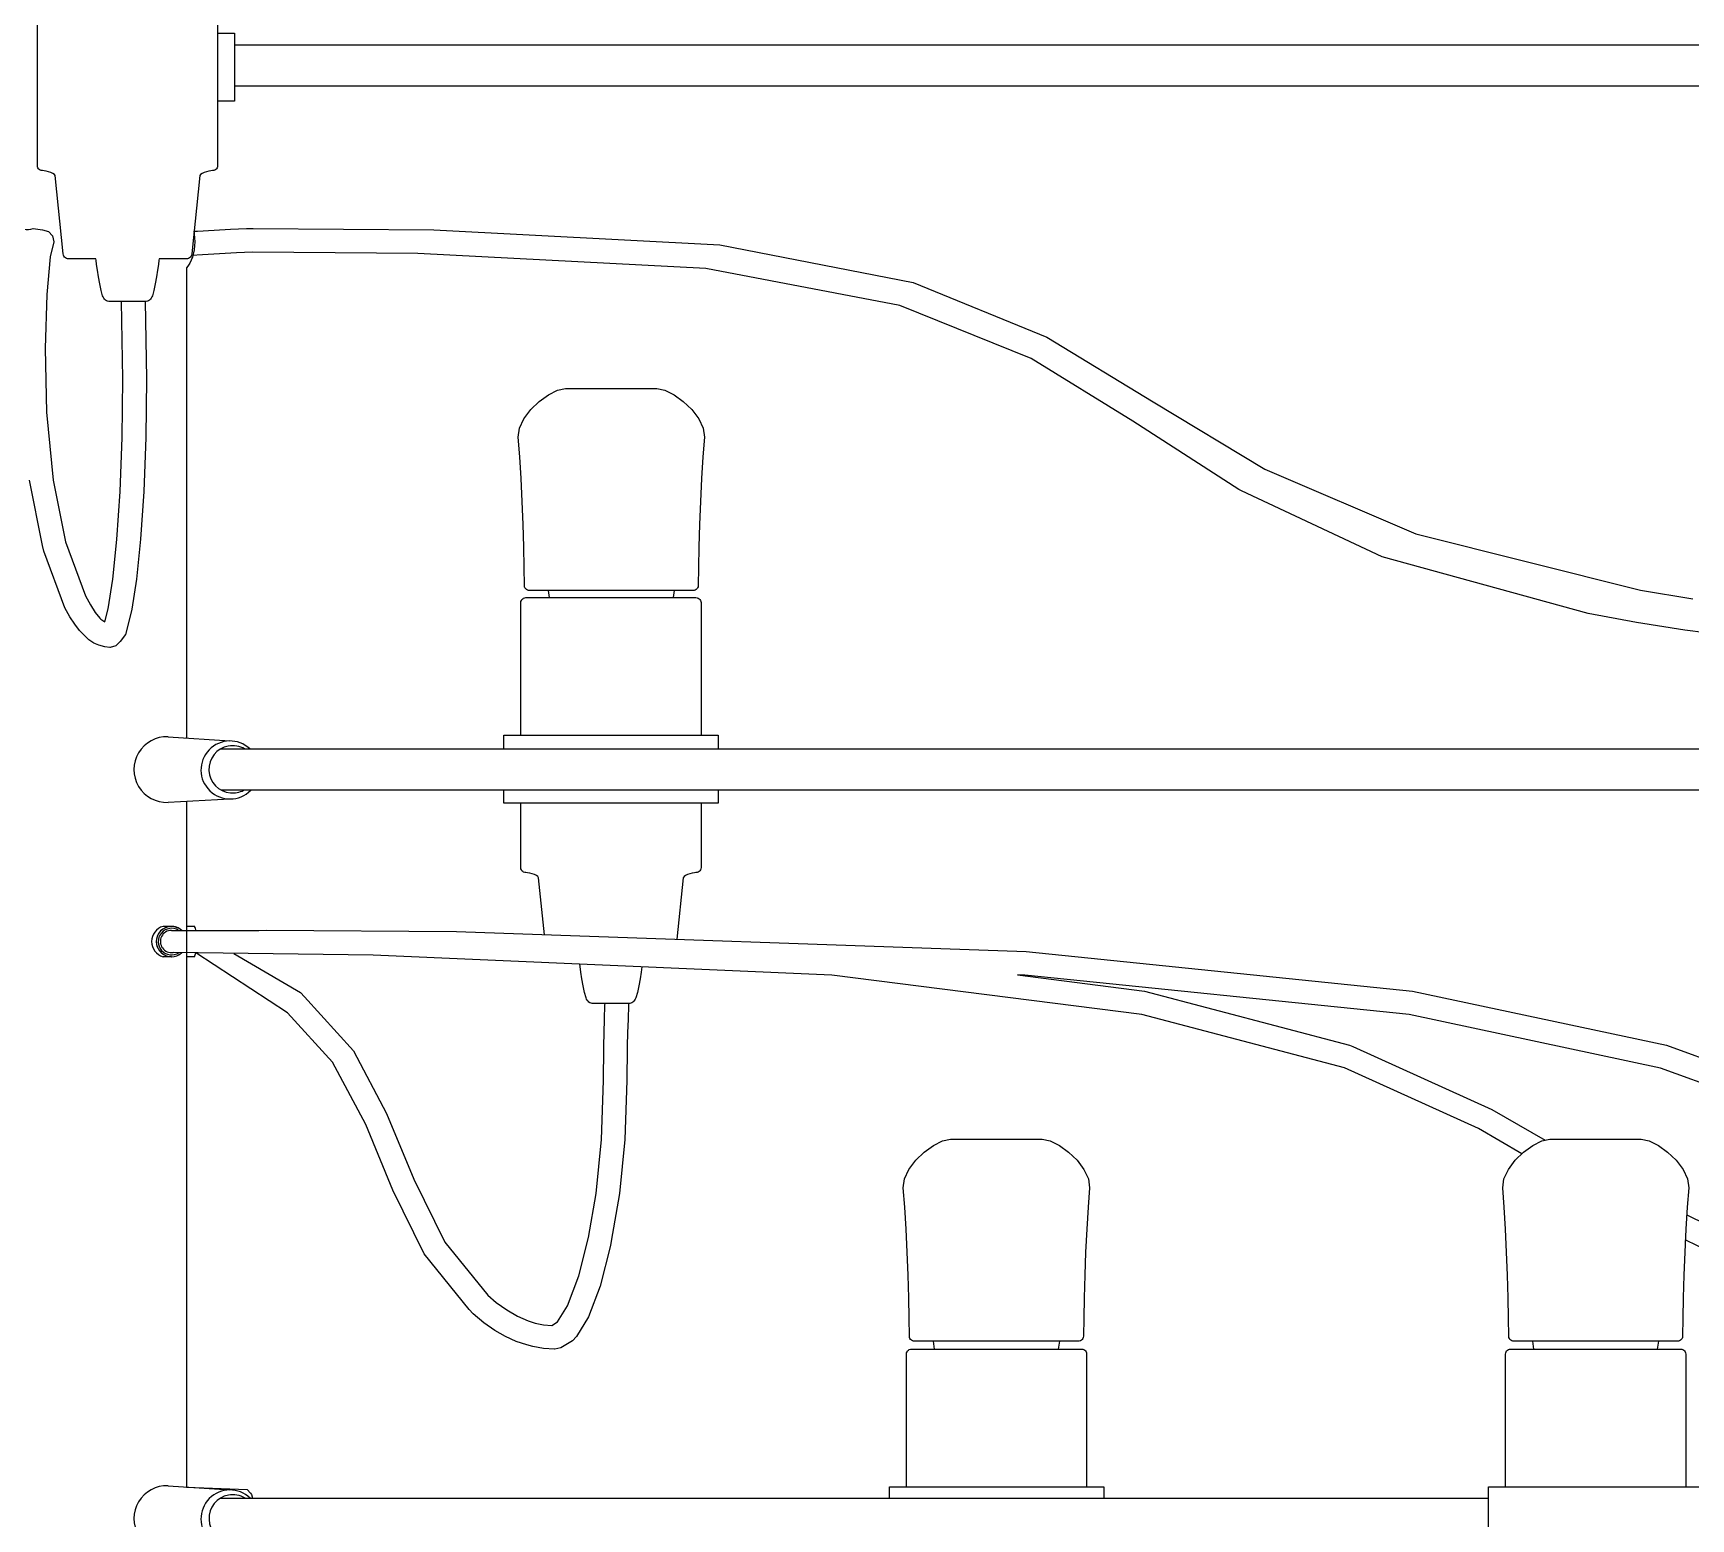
# Model space of a CAD drawing. Header units: millimetres. Extents: x 112 to 8820, y -2365 to 5002.
# Drawn here: x 1634.3 to 1851, y -460.9 to -266.7 of the extents above; entities that cross this region are included whole.
import ezdxf

# ---------------------------------------------------------------- set-up
doc = ezdxf.new("R2010")
doc.units = ezdxf.units.MM

# ---------------------------------------------------------------- blocks, each defined once
blk = doc.blocks.new('2097-30_el')
at = {"extrusion": (7.16296e-19, -0.001462, 0.999999)}
for p, q in [((0.141, 38.001, 0.056), (0.141, 41.465, 0.061)), ((2.496, 41.465, 0.061), (2.496, 38.845, 0.057)), ((2.496, 38.845, 0.057), (2.496, 38.001, 0.056)), ((0.143, 37.986, 0.056), (0.141, 38.001, 0.056)), ((0.148, 37.972, 0.056), (0.143, 37.986, 0.056)), ((0.156, 37.96, 0.056), (0.148, 37.972, 0.056)), ((0.166, 37.949, 0.055), (0.156, 37.96, 0.056)), ((0.178, 37.942, 0.055), (0.166, 37.949, 0.055)), ((0.192, 37.937, 0.055), (0.178, 37.942, 0.055)), ((0.207, 37.935, 0.055), (0.192, 37.937, 0.055)), ((0.229, 37.933, 0.055), (0.207, 37.935, 0.055)), ((0.256, 37.929, 0.055), (0.229, 37.933, 0.055)), ((0.287, 37.921, 0.055), (0.256, 37.929, 0.055)), ((0.318, 37.911, 0.055), (0.287, 37.921, 0.055)), ((2.35, 37.921, 0.055), (2.32, 37.911, 0.055)), ((2.381, 37.929, 0.055), (2.35, 37.921, 0.055)), ((2.409, 37.933, 0.055), (2.381, 37.929, 0.055)), ((2.431, 37.935, 0.055), (2.409, 37.933, 0.055)), ((2.446, 37.937, 0.055), (2.431, 37.935, 0.055)), ((2.459, 37.942, 0.055), (2.446, 37.937, 0.055)), ((2.472, 37.949, 0.055), (2.459, 37.942, 0.055)), ((2.482, 37.96, 0.056), (2.472, 37.949, 0.055)), ((2.49, 37.972, 0.056), (2.482, 37.96, 0.056)), ((2.495, 37.986, 0.056), (2.49, 37.972, 0.056)), ((2.496, 38.001, 0.056), (2.495, 37.986, 0.056)), ((0.344, 37.899, 0.055), (0.318, 37.911, 0.055)), ((0.364, 37.885, 0.055), (0.344, 37.899, 0.055)), ((0.372, 37.87, 0.055), (0.364, 37.885, 0.055)), ((0.478, 36.847, 0.054), (0.372, 37.87, 0.055)), ((2.265, 37.87, 0.055), (2.159, 36.847, 0.054)), ((2.274, 37.885, 0.055), (2.265, 37.87, 0.055)), ((2.293, 37.899, 0.055), (2.274, 37.885, 0.055)), ((2.32, 37.911, 0.055), (2.293, 37.899, 0.055)), ((0.481, 36.832, 0.054), (0.478, 36.847, 0.054)), ((2.159, 36.847, 0.054), (2.156, 36.832, 0.054)), ((0.488, 36.818, 0.054), (0.481, 36.832, 0.054)), ((0.497, 36.806, 0.054), (0.488, 36.818, 0.054)), ((0.508, 36.796, 0.054), (0.497, 36.806, 0.054)), ((0.521, 36.789, 0.054), (0.508, 36.796, 0.054)), ((0.535, 36.784, 0.054), (0.521, 36.789, 0.054)), ((0.551, 36.782, 0.054), (0.535, 36.784, 0.054)), ((0.565, 36.782, 0.054), (0.551, 36.782, 0.054)), ((0.613, 36.782, 0.054), (0.565, 36.782, 0.054)), ((0.692, 36.782, 0.054), (0.613, 36.782, 0.054)), ((0.798, 36.782, 0.054), (0.692, 36.782, 0.054)), ((0.905, 36.782, 0.054), (0.798, 36.782, 0.054)), ((0.907, 36.763, 0.054), (0.905, 36.782, 0.054)), ((0.914, 36.71, 0.054), (0.907, 36.763, 0.054)), ((0.925, 36.635, 0.054), (0.914, 36.71, 0.054)), ((0.939, 36.547, 0.053), (0.925, 36.635, 0.054)), ((1.712, 36.635, 0.054), (1.699, 36.547, 0.053)), ((1.723, 36.71, 0.054), (1.712, 36.635, 0.054)), ((1.73, 36.763, 0.054), (1.723, 36.71, 0.054)), ((1.733, 36.782, 0.054), (1.73, 36.763, 0.054)), ((1.826, 36.782, 0.054), (1.733, 36.782, 0.054)), ((1.935, 36.782, 0.054), (1.826, 36.782, 0.054)), ((2.017, 36.782, 0.054), (1.935, 36.782, 0.054)), ((2.068, 36.782, 0.054), (2.017, 36.782, 0.054)), ((2.087, 36.782, 0.054), (2.068, 36.782, 0.054)), ((2.102, 36.784, 0.054), (2.087, 36.782, 0.054)), ((2.117, 36.789, 0.054), (2.102, 36.784, 0.054)), ((2.13, 36.796, 0.054), (2.117, 36.789, 0.054)), ((2.141, 36.806, 0.054), (2.13, 36.796, 0.054)), ((2.15, 36.818, 0.054), (2.141, 36.806, 0.054)), ((2.156, 36.832, 0.054), (2.15, 36.818, 0.054)), ((0.955, 36.455, 0.053), (0.939, 36.547, 0.053)), ((0.974, 36.37, 0.053), (0.955, 36.455, 0.053)), ((1.682, 36.455, 0.053), (1.664, 36.37, 0.053)), ((1.699, 36.547, 0.053), (1.682, 36.455, 0.053)), ((0.993, 36.301, 0.053), (0.974, 36.37, 0.053)), ((1.001, 36.284, 0.053), (0.993, 36.301, 0.053)), ((1.009, 36.268, 0.053), (1.001, 36.284, 0.053)), ((1.02, 36.254, 0.053), (1.009, 36.268, 0.053)), ((1.032, 36.242, 0.053), (1.02, 36.254, 0.053)), ((1.044, 36.233, 0.053), (1.032, 36.242, 0.053)), ((1.059, 36.228, 0.053), (1.044, 36.233, 0.053)), ((1.074, 36.226, 0.053), (1.059, 36.228, 0.053)), ((1.08, 36.226, 0.053), (1.074, 36.226, 0.053)), ((1.096, 36.226, 0.053), (1.08, 36.226, 0.053)), ((1.122, 36.226, 0.053), (1.096, 36.226, 0.053)), ((1.157, 36.226, 0.053), (1.122, 36.226, 0.053)), ((1.199, 36.226, 0.053), (1.157, 36.226, 0.053)), ((1.246, 36.226, 0.053), (1.199, 36.226, 0.053)), ((1.296, 36.226, 0.053), (1.246, 36.226, 0.053)), ((1.347, 36.226, 0.053), (1.296, 36.226, 0.053)), ((1.397, 36.226, 0.053), (1.347, 36.226, 0.053)), ((1.444, 36.226, 0.053), (1.397, 36.226, 0.053)), ((1.485, 36.226, 0.053), (1.444, 36.226, 0.053)), ((1.519, 36.226, 0.053), (1.485, 36.226, 0.053)), ((1.544, 36.226, 0.053), (1.519, 36.226, 0.053)), ((1.559, 36.226, 0.053), (1.544, 36.226, 0.053)), ((1.564, 36.226, 0.053), (1.559, 36.226, 0.053)), ((1.579, 36.228, 0.053), (1.564, 36.226, 0.053)), ((1.593, 36.233, 0.053), (1.579, 36.228, 0.053)), ((1.606, 36.242, 0.053), (1.593, 36.233, 0.053)), ((1.618, 36.254, 0.053), (1.606, 36.242, 0.053)), ((1.628, 36.268, 0.053), (1.618, 36.254, 0.053)), ((1.637, 36.284, 0.053), (1.628, 36.268, 0.053)), ((1.644, 36.301, 0.053), (1.637, 36.284, 0.053)), ((1.664, 36.37, 0.053), (1.644, 36.301, 0.053))]:
    blk.add_line(p, q, dxfattribs=at)
at = {"extrusion": (2.53485e-19, -0.001462, 0.999999)}
for p, q in [((2.496, 39.732, 0.058), (2.591, 39.732, 0.058)), ((2.496, 39.732, 0.058), (2.591, 39.732, 0.058)), ((2.591, 39.732, 0.058), (2.685, 39.732, 0.058)), ((2.591, 39.732, 0.058), (2.685, 39.732, 0.058)), ((2.685, 39.732, 0.058), (2.719, 39.732, 0.058)), ((2.685, 39.732, 0.058), (2.719, 39.732, 0.058)), ((2.719, 39.732, 0.058), (2.719, 39.582, 0.058)), ((2.719, 39.732, 0.058), (2.719, 39.041, 0.057)), ((2.719, 39.582, 0.058), (28.249, 39.582, 0.058)), ((2.719, 39.582, 0.058), (28.249, 39.582, 0.058)), ((28.249, 39.041, 0.057), (2.719, 39.041, 0.057)), ((2.719, 39.041, 0.057), (2.719, 38.845, 0.057)), ((28.249, 39.041, 0.057), (2.719, 39.041, 0.057)), ((2.719, 39.041, 0.057), (2.719, 38.845, 0.057)), ((2.591, 38.845, 0.057), (2.496, 38.845, 0.057)), ((2.591, 38.845, 0.057), (2.496, 38.845, 0.057)), ((2.685, 38.845, 0.057), (2.591, 38.845, 0.057)), ((2.685, 38.845, 0.057), (2.591, 38.845, 0.057)), ((2.719, 38.845, 0.057), (2.685, 38.845, 0.057)), ((2.719, 38.845, 0.057), (2.685, 38.845, 0.057)), ((2.184, 37.143, 0.054), (2.192, 37.111, 0.054)), ((2.184, 37.143, 0.054), (2.192, 37.111, 0.054)), ((2.192, 37.111, 0.054), (2.199, 37.005, 0.054)), ((2.192, 37.111, 0.054), (2.199, 37.005, 0.054)), ((2.192, 36.899, 0.054), (2.169, 36.803, 0.054)), ((2.192, 36.899, 0.054), (2.169, 36.803, 0.054)), ((2.199, 37.005, 0.054), (2.192, 36.899, 0.054)), ((2.199, 37.005, 0.054), (2.192, 36.899, 0.054)), ((2.108, 36.688, 0.054), (2.088, 36.666, 0.054)), ((2.108, 36.688, 0.054), (2.088, 36.666, 0.054)), ((2.088, 36.666, 0.054), (2.088, 30.525, 0.045)), ((2.088, 36.666, 0.054), (2.088, 30.525, 0.045)), ((2.134, 36.727, 0.054), (2.108, 36.688, 0.054)), ((2.134, 36.727, 0.054), (2.108, 36.688, 0.054)), ((2.169, 36.803, 0.054), (2.134, 36.727, 0.054)), ((2.169, 36.803, 0.054), (2.134, 36.727, 0.054)), ((6.238, 30.376, 0.044), (6.238, 30.556, 0.045)), ((6.238, 30.556, 0.045), (6.276, 30.556, 0.045)), ((6.238, 30.376, 0.044), (6.238, 30.556, 0.045)), ((6.238, 30.556, 0.045), (6.276, 30.556, 0.045)), ((6.276, 30.556, 0.045), (6.374, 30.556, 0.045)), ((6.276, 30.556, 0.045), (6.374, 30.556, 0.045)), ((6.374, 30.556, 0.045), (6.527, 30.556, 0.045)), ((6.374, 30.556, 0.045), (6.527, 30.556, 0.045)), ((6.527, 30.556, 0.045), (6.728, 30.556, 0.045)), ((6.527, 30.556, 0.045), (6.728, 30.556, 0.045)), ((6.728, 30.556, 0.045), (6.97, 30.556, 0.045)), ((6.728, 30.556, 0.045), (6.97, 30.556, 0.045)), ((6.97, 30.556, 0.045), (7.24, 30.556, 0.045)), ((6.97, 30.556, 0.045), (7.24, 30.556, 0.045)), ((7.24, 30.556, 0.045), (7.528, 30.556, 0.045)), ((7.24, 30.556, 0.045), (7.528, 30.556, 0.045)), ((7.528, 30.556, 0.045), (7.821, 30.556, 0.045)), ((7.528, 30.556, 0.045), (7.821, 30.556, 0.045)), ((7.821, 30.556, 0.045), (8.105, 30.556, 0.045)), ((7.821, 30.556, 0.045), (8.105, 30.556, 0.045)), ((8.105, 30.556, 0.045), (8.37, 30.556, 0.045)), ((8.105, 30.556, 0.045), (8.37, 30.556, 0.045)), ((8.37, 30.556, 0.045), (8.602, 30.556, 0.045)), ((8.37, 30.556, 0.045), (8.602, 30.556, 0.045)), ((8.602, 30.556, 0.045), (8.792, 30.556, 0.045)), ((8.602, 30.556, 0.045), (8.792, 30.556, 0.045)), ((8.792, 30.556, 0.045), (8.932, 30.556, 0.045)), ((8.792, 30.556, 0.045), (8.932, 30.556, 0.045)), ((8.932, 30.556, 0.045), (9.015, 30.556, 0.045)), ((8.932, 30.556, 0.045), (9.015, 30.556, 0.045)), ((9.015, 30.556, 0.045), (9.038, 30.556, 0.045)), ((9.015, 30.556, 0.045), (9.038, 30.556, 0.045)), ((9.038, 30.556, 0.045), (9.038, 30.376, 0.044)), ((9.038, 30.556, 0.045), (9.038, 30.376, 0.044)), ((2.535, 30.376, 0.044), (6.238, 30.376, 0.044)), ((2.535, 30.376, 0.044), (9.038, 30.376, 0.044)), ((9.038, 30.376, 0.044), (30.86, 30.376, 0.044)), ((9.038, 30.376, 0.044), (30.86, 30.376, 0.044)), ((2.088, 29.686, 0.043), (2.088, 28.197, 0.041)), ((2.088, 29.686, 0.043), (2.088, 27.401, 0.04)), ((6.238, 29.835, 0.044), (2.548, 29.835, 0.044)), ((9.038, 29.835, 0.044), (2.548, 29.835, 0.044)), ((6.238, 29.669, 0.043), (6.238, 29.835, 0.044)), ((6.238, 29.669, 0.043), (6.238, 29.835, 0.044)), ((30.86, 29.835, 0.044), (9.038, 29.835, 0.044)), ((9.038, 29.835, 0.044), (9.038, 29.669, 0.043)), ((30.86, 29.835, 0.044), (9.038, 29.835, 0.044)), ((9.038, 29.835, 0.044), (9.038, 29.669, 0.043)), ((6.276, 29.669, 0.043), (6.238, 29.669, 0.043)), ((6.276, 29.669, 0.043), (6.238, 29.669, 0.043)), ((6.374, 29.669, 0.043), (6.276, 29.669, 0.043)), ((6.374, 29.669, 0.043), (6.276, 29.669, 0.043)), ((6.527, 29.669, 0.043), (6.374, 29.669, 0.043)), ((6.527, 29.669, 0.043), (6.374, 29.669, 0.043)), ((6.728, 29.669, 0.043), (6.527, 29.669, 0.043)), ((6.728, 29.669, 0.043), (6.527, 29.669, 0.043)), ((6.97, 29.669, 0.043), (6.728, 29.669, 0.043)), ((6.97, 29.669, 0.043), (6.728, 29.669, 0.043)), ((7.24, 29.669, 0.043), (6.97, 29.669, 0.043)), ((7.24, 29.669, 0.043), (6.97, 29.669, 0.043)), ((7.528, 29.669, 0.043), (7.24, 29.669, 0.043)), ((7.528, 29.669, 0.043), (7.24, 29.669, 0.043)), ((7.821, 29.669, 0.043), (7.528, 29.669, 0.043)), ((7.821, 29.669, 0.043), (7.528, 29.669, 0.043)), ((8.105, 29.669, 0.043), (7.821, 29.669, 0.043)), ((8.105, 29.669, 0.043), (7.821, 29.669, 0.043)), ((8.37, 29.669, 0.043), (8.105, 29.669, 0.043)), ((8.37, 29.669, 0.043), (8.105, 29.669, 0.043)), ((8.602, 29.669, 0.043), (8.37, 29.669, 0.043)), ((8.602, 29.669, 0.043), (8.37, 29.669, 0.043)), ((8.792, 29.669, 0.043), (8.602, 29.669, 0.043)), ((8.792, 29.669, 0.043), (8.602, 29.669, 0.043)), ((8.932, 29.669, 0.043), (8.792, 29.669, 0.043)), ((8.932, 29.669, 0.043), (8.792, 29.669, 0.043)), ((9.015, 29.669, 0.043), (8.932, 29.669, 0.043)), ((9.015, 29.669, 0.043), (8.932, 29.669, 0.043)), ((9.038, 29.669, 0.043), (9.015, 29.669, 0.043)), ((9.038, 29.669, 0.043), (9.015, 29.669, 0.043)), ((2.088, 27.401, 0.04), (2.088, 20.735, 0.03)), ((2.088, 27.401, 0.04), (2.088, 20.735, 0.03)), ((2.088, 20.728, 0.03), (2.881, 20.695, 0.03)), ((2.088, 20.728, 0.03), (2.881, 20.695, 0.03)), ((2.881, 20.695, 0.03), (2.925, 20.648, 0.03)), ((2.881, 20.695, 0.03), (2.925, 20.648, 0.03)), ((2.925, 20.648, 0.03), (2.94, 20.631, 0.03)), ((2.925, 20.648, 0.03), (2.94, 20.631, 0.03)), ((2.94, 20.631, 0.03), (2.953, 20.583, 0.03)), ((2.94, 20.631, 0.03), (2.953, 20.583, 0.03)), ((11.279, 20.582, 0.03), (11.279, 20.732, 0.03)), ((11.279, 20.732, 0.03), (11.315, 20.732, 0.03)), ((11.279, 20.582, 0.03), (11.279, 20.732, 0.03)), ((11.279, 20.732, 0.03), (11.315, 20.732, 0.03)), ((11.315, 20.732, 0.03), (11.411, 20.732, 0.03)), ((11.315, 20.732, 0.03), (11.411, 20.732, 0.03)), ((11.411, 20.732, 0.03), (11.563, 20.732, 0.03)), ((11.411, 20.732, 0.03), (11.563, 20.732, 0.03)), ((11.563, 20.732, 0.03), (11.763, 20.732, 0.03)), ((11.563, 20.732, 0.03), (11.763, 20.732, 0.03)), ((11.763, 20.732, 0.03), (12.004, 20.732, 0.03)), ((11.763, 20.732, 0.03), (12.004, 20.732, 0.03)), ((12.004, 20.732, 0.03), (12.274, 20.732, 0.03)), ((12.004, 20.732, 0.03), (12.274, 20.732, 0.03)), ((12.274, 20.732, 0.03), (12.561, 20.732, 0.03)), ((12.274, 20.732, 0.03), (12.561, 20.732, 0.03)), ((12.561, 20.732, 0.03), (12.854, 20.732, 0.03)), ((12.561, 20.732, 0.03), (12.854, 20.732, 0.03)), ((12.854, 20.732, 0.03), (13.139, 20.732, 0.03)), ((12.854, 20.732, 0.03), (13.139, 20.732, 0.03)), ((13.139, 20.732, 0.03), (13.404, 20.732, 0.03)), ((13.139, 20.732, 0.03), (13.404, 20.732, 0.03)), ((13.404, 20.732, 0.03), (13.637, 20.732, 0.03)), ((13.404, 20.732, 0.03), (13.637, 20.732, 0.03)), ((13.637, 20.732, 0.03), (13.829, 20.732, 0.03)), ((13.637, 20.732, 0.03), (13.829, 20.732, 0.03)), ((13.829, 20.732, 0.03), (13.97, 20.732, 0.03)), ((13.829, 20.732, 0.03), (13.97, 20.732, 0.03)), ((13.97, 20.732, 0.03), (14.055, 20.732, 0.03)), ((13.97, 20.732, 0.03), (14.055, 20.732, 0.03)), ((14.055, 20.732, 0.03), (14.079, 20.732, 0.03)), ((14.055, 20.732, 0.03), (14.079, 20.732, 0.03)), ((14.079, 20.732, 0.03), (14.079, 20.582, 0.03)), ((14.079, 20.732, 0.03), (14.079, 20.582, 0.03)), ((19.108, 20.582, 0.03), (19.108, 20.732, 0.03)), ((19.108, 20.732, 0.03), (19.145, 20.732, 0.03)), ((19.108, 20.041, 0.029), (19.108, 20.732, 0.03)), ((19.108, 20.732, 0.03), (19.145, 20.732, 0.03)), ((19.145, 20.732, 0.03), (19.241, 20.732, 0.03)), ((19.145, 20.732, 0.03), (19.241, 20.732, 0.03)), ((19.241, 20.732, 0.03), (19.393, 20.732, 0.03)), ((19.241, 20.732, 0.03), (19.393, 20.732, 0.03)), ((19.393, 20.732, 0.03), (19.593, 20.732, 0.03)), ((19.393, 20.732, 0.03), (19.593, 20.732, 0.03)), ((19.593, 20.732, 0.03), (19.833, 20.732, 0.03)), ((19.593, 20.732, 0.03), (19.833, 20.732, 0.03)), ((19.833, 20.732, 0.03), (20.103, 20.732, 0.03)), ((19.833, 20.732, 0.03), (20.103, 20.732, 0.03)), ((20.103, 20.732, 0.03), (20.391, 20.732, 0.03)), ((20.103, 20.732, 0.03), (20.391, 20.732, 0.03)), ((20.391, 20.732, 0.03), (20.684, 20.732, 0.03)), ((20.391, 20.732, 0.03), (20.684, 20.732, 0.03)), ((20.684, 20.732, 0.03), (20.969, 20.732, 0.03)), ((20.684, 20.732, 0.03), (20.969, 20.732, 0.03)), ((20.969, 20.732, 0.03), (21.234, 20.732, 0.03)), ((20.969, 20.732, 0.03), (21.234, 20.732, 0.03)), ((21.234, 20.732, 0.03), (21.467, 20.732, 0.03)), ((21.234, 20.732, 0.03), (21.467, 20.732, 0.03)), ((21.467, 20.732, 0.03), (21.658, 20.732, 0.03)), ((21.467, 20.732, 0.03), (21.658, 20.732, 0.03)), ((21.658, 20.732, 0.03), (21.665, 20.732, 0.03)), ((21.658, 20.732, 0.03), (21.665, 20.732, 0.03)), ((21.665, 20.732, 0.03), (21.909, 20.732, 0.03)), ((21.665, 20.732, 0.03), (21.909, 20.732, 0.03)), ((2.53, 20.582, 0.03), (14.079, 20.582, 0.03)), ((2.953, 20.583, 0.03), (2.953, 20.582, 0.03)), ((2.953, 20.583, 0.03), (2.953, 20.582, 0.03)), ((2.954, 20.582, 0.03), (11.279, 20.582, 0.03)), ((14.079, 20.582, 0.03), (19.108, 20.582, 0.03)), ((14.079, 20.582, 0.03), (19.108, 20.582, 0.03))]:
    blk.add_line(p, q, dxfattribs=at)
at = {"extrusion": (8.13041e-19, -0.001462, 0.999999)}
for p, q in [((0.087, 37.181, 0.054), (0.207, 37.162, 0.054)), ((0.207, 37.162, 0.054), (0.284, 37.139, 0.054)), ((0.284, 37.139, 0.054), (0.339, 37.081, 0.054)), ((0.339, 37.081, 0.054), (0.357, 37.003, 0.054)), ((0.357, 37.003, 0.054), (0.308, 36.808, 0.054)), ((0.308, 36.808, 0.054), (0.263, 36.317, 0.053)), ((0.263, 36.317, 0.053), (0.241, 35.612, 0.052)), ((1.259, 35.214, 0.051), (1.239, 36.226, 0.053)), ((1.549, 36.226, 0.053), (1.568, 35.217, 0.051)), ((0.241, 35.612, 0.052), (0.262, 34.776, 0.051)), ((1.249, 34.446, 0.05), (1.259, 35.214, 0.051)), ((1.568, 35.217, 0.051), (1.558, 34.447, 0.05)), ((0.262, 34.776, 0.051), (0.347, 33.891, 0.05)), ((1.221, 33.739, 0.049), (1.249, 34.446, 0.05)), ((1.558, 34.447, 0.05), (1.531, 33.741, 0.049)), ((0.206, 33.036, 0.048), (0.037, 33.891, 0.05)), ((0.347, 33.891, 0.05), (0.507, 33.085, 0.048)), ((1.18, 33.115, 0.048), (1.221, 33.739, 0.049)), ((1.531, 33.741, 0.049), (1.489, 33.117, 0.048)), ((0.226, 32.962, 0.048), (0.206, 33.036, 0.048)), ((0.5, 32.221, 0.047), (0.226, 32.962, 0.048)), ((0.507, 33.085, 0.048), (0.769, 32.376, 0.047)), ((1.127, 32.595, 0.048), (1.18, 33.115, 0.048)), ((1.489, 33.117, 0.048), (1.436, 32.597, 0.048)), ((1.067, 32.208, 0.047), (1.127, 32.595, 0.048)), ((1.436, 32.597, 0.048), (1.376, 32.201, 0.047)), ((0.769, 32.376, 0.047), (0.833, 32.26, 0.047)), ((0.564, 32.104, 0.047), (0.5, 32.221, 0.047)), ((0.629, 32.005, 0.047), (0.564, 32.104, 0.047)), ((0.833, 32.26, 0.047), (0.897, 32.161, 0.047)), ((0.897, 32.161, 0.047), (0.958, 32.084, 0.047)), ((0.958, 32.084, 0.047), (0.969, 32.074, 0.047)), ((0.969, 32.074, 0.047), (1.023, 32.036, 0.047)), ((1.023, 32.036, 0.047), (1.067, 32.208, 0.047)), ((1.358, 32.128, 0.047), (1.291, 31.871, 0.047)), ((1.376, 32.201, 0.047), (1.358, 32.128, 0.047)), ((0.693, 31.924, 0.047), (0.629, 32.005, 0.047)), ((0.75, 31.867, 0.047), (0.693, 31.924, 0.047)), ((0.815, 31.804, 0.047), (0.75, 31.867, 0.047)), ((1.291, 31.871, 0.047), (1.223, 31.781, 0.046)), ((0.88, 31.759, 0.046), (0.815, 31.804, 0.047)), ((0.945, 31.732, 0.046), (0.88, 31.759, 0.046)), ((1.022, 31.711, 0.046), (0.945, 31.732, 0.046)), ((1.087, 31.702, 0.046), (1.022, 31.711, 0.046)), ((1.09, 31.702, 0.046), (1.087, 31.702, 0.046)), ((1.167, 31.724, 0.046), (1.09, 31.702, 0.046)), ((1.223, 31.781, 0.046), (1.167, 31.724, 0.046))]:
    blk.add_line(p, q, dxfattribs=at)
at = {"extrusion": (-1.15179e-19, -0.001462, 0.999999)}
for p, q in [((2.184, 37.143, 0.054), (2.235, 37.146, 0.054)), ((2.235, 37.146, 0.054), (2.452, 37.158, 0.054)), ((2.452, 37.158, 0.054), (2.664, 37.169, 0.054)), ((2.664, 37.169, 0.054), (2.875, 37.181, 0.054)), ((2.875, 37.181, 0.054), (2.95, 37.18, 0.054)), ((2.95, 37.18, 0.054), (2.962, 37.181, 0.054)), ((2.962, 37.181, 0.054), (5.321, 37.162, 0.054)), ((5.321, 37.162, 0.054), (9.06, 36.967, 0.054)), ((2.301, 36.836, 0.054), (2.154, 36.828, 0.054)), ((2.521, 36.847, 0.054), (2.301, 36.836, 0.054)), ((2.743, 36.859, 0.054), (2.521, 36.847, 0.054)), ((2.952, 36.87, 0.054), (2.743, 36.859, 0.054)), ((5.112, 36.852, 0.054), (2.952, 36.87, 0.054)), ((8.879, 36.658, 0.054), (5.112, 36.852, 0.054)), ((9.06, 36.967, 0.054), (11.589, 36.472, 0.053)), ((11.415, 36.171, 0.053), (8.879, 36.658, 0.054)), ((11.589, 36.472, 0.053), (13.336, 35.758, 0.052)), ((13.129, 35.479, 0.052), (11.415, 36.171, 0.053)), ((13.336, 35.758, 0.052), (14.725, 34.915, 0.051)), ((14.458, 34.659, 0.051), (13.129, 35.479, 0.052)), ((14.725, 34.915, 0.051), (16.185, 34.032, 0.05)), ((15.845, 33.769, 0.049), (14.458, 34.659, 0.051)), ((16.185, 34.032, 0.05), (18.16, 33.186, 0.049)), ((15.881, 33.75, 0.049), (15.845, 33.769, 0.049)), ((17.72, 32.888, 0.048), (15.881, 33.75, 0.049)), ((18.16, 33.186, 0.049), (21.097, 32.451, 0.047)), ((20.413, 32.146, 0.047), (17.72, 32.888, 0.048)), ((21.097, 32.451, 0.047), (21.781, 32.336, 0.047)), ((21.045, 32.028, 0.047), (20.413, 32.146, 0.047)), ((21.676, 31.929, 0.047), (21.045, 32.028, 0.047)), ((22.309, 31.847, 0.047), (21.676, 31.929, 0.047))]:
    blk.add_line(p, q, dxfattribs=at)
at = {"extrusion": (-6.82333e-18, -0.001462, 0.999999)}
for p, q in [((6.591, 34.812, 0.051), (6.701, 34.919, 0.051)), ((6.701, 34.919, 0.051), (6.821, 35.006, 0.051)), ((6.821, 35.006, 0.051), (6.939, 35.064, 0.051)), ((6.939, 35.064, 0.051), (7.043, 35.086, 0.051)), ((7.043, 35.086, 0.051), (7.044, 35.086, 0.051)), ((7.044, 35.086, 0.051), (7.082, 35.086, 0.051)), ((7.082, 35.086, 0.051), (7.155, 35.086, 0.051)), ((7.155, 35.086, 0.051), (7.259, 35.086, 0.051)), ((7.259, 35.086, 0.051), (7.386, 35.086, 0.051)), ((7.386, 35.086, 0.051), (7.529, 35.086, 0.051)), ((7.529, 35.086, 0.051), (7.68, 35.086, 0.051)), ((7.68, 35.086, 0.051), (7.827, 35.086, 0.051)), ((7.827, 35.086, 0.051), (7.963, 35.086, 0.051)), ((7.963, 35.086, 0.051), (8.078, 35.086, 0.051)), ((8.078, 35.086, 0.051), (8.166, 35.086, 0.051)), ((8.166, 35.086, 0.051), (8.221, 35.086, 0.051)), ((8.221, 35.086, 0.051), (8.239, 35.086, 0.051)), ((8.239, 35.086, 0.051), (8.344, 35.064, 0.051)), ((8.344, 35.064, 0.051), (8.463, 35.006, 0.051)), ((8.463, 35.006, 0.051), (8.583, 34.919, 0.051)), ((8.583, 34.919, 0.051), (8.694, 34.812, 0.051)), ((6.443, 34.57, 0.051), (6.501, 34.693, 0.051)), ((6.501, 34.693, 0.051), (6.591, 34.812, 0.051)), ((8.694, 34.812, 0.051), (8.785, 34.693, 0.051)), ((8.785, 34.693, 0.051), (8.844, 34.57, 0.051)), ((6.427, 34.452, 0.05), (6.443, 34.57, 0.051)), ((6.447, 34.196, 0.05), (6.427, 34.452, 0.05)), ((8.859, 34.452, 0.05), (8.839, 34.196, 0.05)), ((8.844, 34.57, 0.051), (8.859, 34.452, 0.05)), ((6.464, 33.912, 0.05), (6.447, 34.196, 0.05)), ((8.839, 34.196, 0.05), (8.822, 33.912, 0.05)), ((6.478, 33.612, 0.049), (6.464, 33.912, 0.05)), ((8.822, 33.912, 0.05), (8.808, 33.612, 0.049)), ((6.49, 33.309, 0.049), (6.478, 33.612, 0.049)), ((8.808, 33.612, 0.049), (8.796, 33.309, 0.049)), ((6.498, 33.016, 0.048), (6.49, 33.309, 0.049)), ((8.796, 33.309, 0.049), (8.788, 33.016, 0.048)), ((6.504, 32.746, 0.048), (6.498, 33.016, 0.048)), ((8.788, 33.016, 0.048), (8.782, 32.746, 0.048)), ((6.507, 32.512, 0.048), (6.504, 32.746, 0.048)), ((8.782, 32.746, 0.048), (8.779, 32.512, 0.048)), ((6.509, 32.497, 0.048), (6.507, 32.512, 0.048)), ((8.779, 32.512, 0.048), (8.777, 32.497, 0.048)), ((6.514, 32.483, 0.047), (6.509, 32.497, 0.048)), ((6.523, 32.471, 0.047), (6.514, 32.483, 0.047)), ((6.533, 32.461, 0.047), (6.523, 32.471, 0.047)), ((6.546, 32.453, 0.047), (6.533, 32.461, 0.047)), ((6.56, 32.449, 0.047), (6.546, 32.453, 0.047)), ((6.576, 32.447, 0.047), (6.56, 32.449, 0.047)), ((6.577, 32.447, 0.047), (6.576, 32.447, 0.047)), ((6.645, 32.447, 0.047), (6.577, 32.447, 0.047)), ((8.464, 32.447, 0.047), (6.645, 32.447, 0.047)), ((6.82, 32.447, 0.047), (6.776, 32.447, 0.047)), ((6.833, 32.354, 0.047), (6.82, 32.447, 0.047)), ((8.464, 32.447, 0.047), (8.451, 32.354, 0.047)), ((8.58, 32.447, 0.047), (8.464, 32.447, 0.047)), ((8.677, 32.447, 0.047), (8.58, 32.447, 0.047)), ((8.71, 32.447, 0.047), (8.677, 32.447, 0.047)), ((8.725, 32.449, 0.047), (8.71, 32.447, 0.047)), ((8.74, 32.453, 0.047), (8.725, 32.449, 0.047)), ((8.752, 32.461, 0.047), (8.74, 32.453, 0.047)), ((8.763, 32.471, 0.047), (8.752, 32.461, 0.047)), ((8.771, 32.483, 0.047), (8.763, 32.471, 0.047)), ((8.777, 32.497, 0.048), (8.771, 32.483, 0.047))]:
    blk.add_line(p, q, dxfattribs=at)
at = {"extrusion": (-1.40615e-17, -0.001462, 0.999999)}
for p, q in [((6.461, 32.288, 0.047), (6.462, 32.303, 0.047)), ((6.461, 30.556, 0.045), (6.461, 32.288, 0.047)), ((6.462, 32.303, 0.047), (6.467, 32.317, 0.047)), ((6.467, 32.317, 0.047), (6.475, 32.329, 0.047)), ((6.475, 32.329, 0.047), (6.485, 32.339, 0.047)), ((6.485, 32.339, 0.047), (6.497, 32.347, 0.047)), ((6.497, 32.347, 0.047), (6.511, 32.352, 0.047)), ((6.511, 32.352, 0.047), (6.526, 32.354, 0.047)), ((6.526, 32.354, 0.047), (6.557, 32.354, 0.047)), ((6.557, 32.354, 0.047), (6.634, 32.354, 0.047)), ((6.634, 32.354, 0.047), (6.756, 32.354, 0.047)), ((6.756, 32.354, 0.047), (6.916, 32.354, 0.047)), ((6.916, 32.354, 0.047), (7.107, 32.354, 0.047)), ((7.107, 32.354, 0.047), (7.322, 32.354, 0.047)), ((7.322, 32.354, 0.047), (7.551, 32.354, 0.047)), ((7.551, 32.354, 0.047), (7.783, 32.354, 0.047)), ((7.783, 32.354, 0.047), (8.009, 32.354, 0.047)), ((8.009, 32.354, 0.047), (8.219, 32.354, 0.047)), ((8.219, 32.354, 0.047), (8.403, 32.354, 0.047)), ((8.403, 32.354, 0.047), (8.554, 32.354, 0.047)), ((8.554, 32.354, 0.047), (8.665, 32.354, 0.047)), ((8.665, 32.354, 0.047), (8.731, 32.354, 0.047)), ((8.731, 32.354, 0.047), (8.749, 32.354, 0.047)), ((8.749, 32.354, 0.047), (8.765, 32.352, 0.047)), ((8.765, 32.352, 0.047), (8.778, 32.347, 0.047)), ((8.778, 32.347, 0.047), (8.791, 32.339, 0.047)), ((8.791, 32.339, 0.047), (8.801, 32.329, 0.047)), ((8.801, 32.329, 0.047), (8.808, 32.317, 0.047)), ((8.808, 32.317, 0.047), (8.813, 32.303, 0.047)), ((8.813, 32.303, 0.047), (8.815, 32.288, 0.047)), ((8.815, 32.288, 0.047), (8.815, 30.556, 0.045)), ((6.461, 28.824, 0.042), (6.461, 29.669, 0.043)), ((8.815, 29.669, 0.043), (8.815, 28.824, 0.042)), ((6.462, 28.809, 0.042), (6.461, 28.824, 0.042)), ((8.815, 28.824, 0.042), (8.813, 28.809, 0.042)), ((6.467, 28.795, 0.042), (6.462, 28.809, 0.042)), ((6.475, 28.783, 0.042), (6.467, 28.795, 0.042)), ((6.485, 28.773, 0.042), (6.475, 28.783, 0.042)), ((6.497, 28.765, 0.042), (6.485, 28.773, 0.042)), ((6.511, 28.76, 0.042), (6.497, 28.765, 0.042)), ((6.526, 28.759, 0.042), (6.511, 28.76, 0.042)), ((6.548, 28.757, 0.042), (6.526, 28.759, 0.042)), ((6.576, 28.752, 0.042), (6.548, 28.757, 0.042)), ((6.607, 28.745, 0.042), (6.576, 28.752, 0.042)), ((6.637, 28.735, 0.042), (6.607, 28.745, 0.042)), ((6.664, 28.722, 0.042), (6.637, 28.735, 0.042)), ((6.683, 28.709, 0.042), (6.664, 28.722, 0.042)), ((6.692, 28.693, 0.042), (6.683, 28.709, 0.042)), ((6.769, 27.948, 0.041), (6.692, 28.693, 0.042)), ((8.584, 28.693, 0.042), (8.501, 27.888, 0.041)), ((8.593, 28.709, 0.042), (8.584, 28.693, 0.042)), ((8.612, 28.722, 0.042), (8.593, 28.709, 0.042)), ((8.639, 28.735, 0.042), (8.612, 28.722, 0.042)), ((8.669, 28.745, 0.042), (8.639, 28.735, 0.042)), ((8.7, 28.752, 0.042), (8.669, 28.745, 0.042)), ((8.728, 28.757, 0.042), (8.7, 28.752, 0.042)), ((8.749, 28.759, 0.042), (8.728, 28.757, 0.042)), ((8.765, 28.76, 0.042), (8.749, 28.759, 0.042)), ((8.778, 28.765, 0.042), (8.765, 28.76, 0.042)), ((8.791, 28.773, 0.042), (8.778, 28.765, 0.042)), ((8.801, 28.783, 0.042), (8.791, 28.773, 0.042)), ((8.808, 28.795, 0.042), (8.801, 28.783, 0.042)), ((8.813, 28.809, 0.042), (8.808, 28.795, 0.042)), ((7.234, 27.534, 0.04), (7.23, 27.561, 0.04)), ((7.244, 27.459, 0.04), (7.234, 27.534, 0.04)), ((8.041, 27.526, 0.04), (8.032, 27.459, 0.04)), ((7.258, 27.37, 0.04), (7.244, 27.459, 0.04)), ((7.275, 27.279, 0.04), (7.258, 27.37, 0.04)), ((8.018, 27.37, 0.04), (8.001, 27.279, 0.04)), ((8.032, 27.459, 0.04), (8.018, 27.37, 0.04)), ((7.293, 27.193, 0.04), (7.275, 27.279, 0.04)), ((7.313, 27.124, 0.04), (7.293, 27.193, 0.04)), ((7.32, 27.107, 0.04), (7.313, 27.124, 0.04)), ((7.329, 27.091, 0.04), (7.32, 27.107, 0.04)), ((7.339, 27.077, 0.04), (7.329, 27.091, 0.04)), ((7.947, 27.091, 0.04), (7.937, 27.077, 0.04)), ((7.956, 27.107, 0.04), (7.947, 27.091, 0.04)), ((7.963, 27.124, 0.04), (7.956, 27.107, 0.04)), ((7.983, 27.193, 0.04), (7.963, 27.124, 0.04)), ((8.001, 27.279, 0.04), (7.983, 27.193, 0.04)), ((7.351, 27.066, 0.04), (7.339, 27.077, 0.04)), ((7.364, 27.057, 0.04), (7.351, 27.066, 0.04)), ((7.378, 27.051, 0.04), (7.364, 27.057, 0.04)), ((7.393, 27.049, 0.04), (7.378, 27.051, 0.04)), ((7.399, 27.049, 0.04), (7.393, 27.049, 0.04)), ((7.417, 27.049, 0.04), (7.399, 27.049, 0.04)), ((7.443, 27.049, 0.04), (7.417, 27.049, 0.04)), ((7.479, 27.049, 0.04), (7.443, 27.049, 0.04)), ((7.521, 27.049, 0.04), (7.479, 27.049, 0.04)), ((7.568, 27.049, 0.04), (7.521, 27.049, 0.04)), ((7.619, 27.049, 0.04), (7.568, 27.049, 0.04)), ((7.67, 27.049, 0.04), (7.619, 27.049, 0.04)), ((7.72, 27.049, 0.04), (7.67, 27.049, 0.04)), ((7.766, 27.049, 0.04), (7.72, 27.049, 0.04)), ((7.807, 27.049, 0.04), (7.766, 27.049, 0.04)), ((7.84, 27.049, 0.04), (7.807, 27.049, 0.04)), ((7.864, 27.049, 0.04), (7.84, 27.049, 0.04)), ((7.879, 27.049, 0.04), (7.864, 27.049, 0.04)), ((7.883, 27.049, 0.04), (7.879, 27.049, 0.04)), ((7.898, 27.051, 0.04), (7.883, 27.049, 0.04)), ((7.912, 27.057, 0.04), (7.898, 27.051, 0.04)), ((7.925, 27.066, 0.04), (7.912, 27.057, 0.04)), ((7.937, 27.077, 0.04), (7.925, 27.066, 0.04))]:
    blk.add_line(p, q, dxfattribs=at)
at = {"extrusion": (-7.44155e-20, 0.001462, 0.999999)}
for p, q in [((1.849, 30.535, 0.043), (2.658, 30.48, 0.044)), ((2.087, 30.525, 0.043), (2.087, 30.519, 0.043)), ((2.658, 29.721, 0.044), (1.849, 29.676, 0.044)), ((1.849, 20.745, 0.03), (2.658, 20.689, 0.032)), ((2.088, 20.734, 0.03), (2.088, 20.728, 0.03))]:
    blk.add_line(p, q, dxfattribs=at)
for p, q in [((1.893, 28.056, -0.162), (1.784, 28.056, -0.162)), ((2.197, 28.056, -0.162), (2.088, 28.056, -0.162)), ((1.893, 27.66, -0.162), (1.784, 27.66, -0.162)), ((2.197, 27.66, -0.162), (2.088, 27.66, -0.162))]:
    blk.add_line(p, q)
at = {"extrusion": (2.99603e-19, -0.001462, 0.999999)}
for p, q in [((1.893, 28.004, 0.041), (3.035, 28.002, 0.041)), ((2.212, 27.999, 0.04), (2.214, 27.997, 0.04)), ((3.035, 28.002, 0.041), (3.13, 28.006, 0.041)), ((3.13, 28.006, 0.041), (5.621, 27.988, 0.041)), ((5.621, 27.988, 0.041), (13.065, 27.729, 0.041)), ((4.529, 27.678, 0.04), (1.915, 27.716, 0.041)), ((3.412, 26.927, 0.039), (2.213, 27.711, 0.04)), ((2.709, 27.704, 0.04), (3.578, 27.19, 0.04)), ((10.524, 27.419, 0.04), (4.529, 27.678, 0.04)), ((13.065, 27.729, 0.041), (18.114, 27.211, 0.04)), ((14.578, 26.903, 0.039), (10.524, 27.419, 0.04)), ((3.578, 27.19, 0.04), (3.632, 27.134, 0.04)), ((3.632, 27.134, 0.04), (4.272, 26.43, 0.039)), ((18.114, 27.211, 0.04), (21.435, 26.505, 0.039)), ((4, 26.28, 0.038), (3.412, 26.927, 0.039)), ((7.555, 26.845, 0.039), (7.56, 27.028, 0.04)), ((7.56, 27.028, 0.04), (7.561, 27.049, 0.04)), ((7.866, 27.028, 0.04), (7.861, 26.845, 0.039)), ((7.866, 27.049, 0.04), (7.866, 27.028, 0.04)), ((17.225, 26.206, 0.038), (14.578, 26.903, 0.039)), ((7.547, 26.493, 0.039), (7.551, 26.666, 0.039)), ((7.551, 26.666, 0.039), (7.555, 26.845, 0.039)), ((7.856, 26.666, 0.039), (7.852, 26.493, 0.039)), ((7.861, 26.845, 0.039), (7.856, 26.666, 0.039)), ((7.544, 26.331, 0.039), (7.547, 26.493, 0.039)), ((7.852, 26.493, 0.039), (7.849, 26.331, 0.039)), ((21.435, 26.505, 0.039), (23.687, 25.684, 0.038)), ((4.432, 25.467, 0.037), (4, 26.28, 0.038)), ((4.272, 26.43, 0.039), (4.706, 25.611, 0.037)), ((7.542, 26.179, 0.038), (7.544, 26.331, 0.039)), ((7.849, 26.331, 0.039), (7.847, 26.179, 0.038)), ((7.515, 25.272, 0.037), (7.541, 26.041, 0.038)), ((7.541, 26.041, 0.038), (7.542, 26.179, 0.038)), ((7.846, 26.041, 0.038), (7.82, 25.272, 0.037)), ((7.847, 26.179, 0.038), (7.846, 26.041, 0.038)), ((18.977, 25.414, 0.037), (17.225, 26.206, 0.038)), ((4.706, 25.611, 0.037), (5.062, 24.753, 0.036)), ((4.787, 24.609, 0.036), (4.432, 25.467, 0.037)), ((19.545, 25.085, 0.037), (18.977, 25.414, 0.037)), ((7.443, 24.565, 0.036), (7.515, 25.272, 0.037)), ((7.82, 25.272, 0.037), (7.749, 24.565, 0.036)), ((5.062, 24.753, 0.036), (5.467, 23.927, 0.035)), ((5.195, 23.777, 0.035), (4.787, 24.609, 0.036)), ((7.344, 23.988, 0.035), (7.443, 24.565, 0.036)), ((7.749, 24.565, 0.036), (7.642, 23.942, 0.035)), ((5.467, 23.927, 0.035), (6.027, 23.234, 0.034)), ((7.217, 23.489, 0.034), (7.344, 23.988, 0.035)), ((7.63, 23.883, 0.035), (7.496, 23.355, 0.034)), ((7.642, 23.942, 0.035), (7.63, 23.883, 0.035)), ((22.165, 23.723, 0.035), (21.681, 23.959, 0.035)), ((5.783, 23.048, 0.034), (5.195, 23.777, 0.035)), ((7.07, 23.098, 0.034), (7.217, 23.489, 0.034)), ((6.027, 23.234, 0.034), (6.137, 23.141, 0.034)), ((7.496, 23.355, 0.034), (7.345, 22.952, 0.034)), ((5.837, 22.992, 0.034), (5.783, 23.048, 0.034)), ((5.978, 22.874, 0.033), (5.837, 22.992, 0.034)), ((6.137, 23.141, 0.034), (6.276, 23.042, 0.034)), ((6.276, 23.042, 0.034), (6.415, 22.962, 0.034)), ((6.941, 22.886, 0.033), (7.07, 23.098, 0.034)), ((6.118, 22.775, 0.033), (5.978, 22.874, 0.033)), ((6.258, 22.694, 0.033), (6.118, 22.775, 0.033)), ((6.415, 22.962, 0.034), (6.555, 22.899, 0.033)), ((6.555, 22.899, 0.033), (6.647, 22.869, 0.033)), ((6.647, 22.869, 0.033), (6.758, 22.848, 0.033)), ((6.758, 22.848, 0.033), (6.864, 22.841, 0.033)), ((6.864, 22.841, 0.033), (6.941, 22.886, 0.033)), ((7.345, 22.952, 0.034), (7.188, 22.696, 0.033)), ((6.399, 22.63, 0.033), (6.258, 22.694, 0.033)), ((6.54, 22.585, 0.033), (6.399, 22.63, 0.033)), ((6.616, 22.564, 0.033), (6.54, 22.585, 0.033)), ((6.757, 22.537, 0.033), (6.616, 22.564, 0.033)), ((6.898, 22.528, 0.033), (6.757, 22.537, 0.033)), ((6.981, 22.549, 0.033), (6.905, 22.528, 0.033)), ((7.135, 22.64, 0.033), (6.981, 22.549, 0.033)), ((7.188, 22.696, 0.033), (7.135, 22.64, 0.033)), ((6.905, 22.528, 0.033), (6.898, 22.528, 0.033))]:
    blk.add_line(p, q, dxfattribs=at)
at = {"extrusion": (7.92489e-18, -0.001462, 0.999999)}
for p, q in [((13.046, 27.419, 0.04), (12.953, 27.422, 0.04)), ((12.953, 27.422, 0.04), (14.612, 27.211, 0.04)), ((18.071, 26.903, 0.039), (13.046, 27.419, 0.04)), ((14.612, 27.211, 0.04), (17.291, 26.505, 0.039)), ((21.358, 26.205, 0.038), (18.071, 26.903, 0.039)), ((17.291, 26.505, 0.039), (17.337, 26.485, 0.039)), ((17.337, 26.485, 0.039), (19.152, 25.664, 0.038)), ((23.58, 25.394, 0.037), (21.358, 26.205, 0.038)), ((19.152, 25.664, 0.038), (19.849, 25.261, 0.037)), ((21.699, 24.286, 0.036), (22.291, 23.997, 0.035))]:
    blk.add_line(p, q, dxfattribs=at)
at = {"extrusion": (-1.37441e-17, -0.001462, 0.999999)}
for p, q in [((11.734, 25.107, 0.037), (11.855, 25.193, 0.037)), ((11.855, 25.193, 0.037), (11.973, 25.252, 0.037)), ((11.973, 25.252, 0.037), (12.078, 25.273, 0.037)), ((12.078, 25.273, 0.037), (12.103, 25.273, 0.037)), ((12.103, 25.273, 0.037), (12.164, 25.273, 0.037)), ((12.164, 25.273, 0.037), (12.258, 25.273, 0.037)), ((12.258, 25.273, 0.037), (12.378, 25.273, 0.037)), ((12.378, 25.273, 0.037), (12.516, 25.273, 0.037)), ((12.516, 25.273, 0.037), (12.665, 25.273, 0.037)), ((12.665, 25.273, 0.037), (12.815, 25.273, 0.037)), ((12.815, 25.273, 0.037), (12.956, 25.273, 0.037)), ((12.956, 25.273, 0.037), (13.079, 25.273, 0.037)), ((13.079, 25.273, 0.037), (13.178, 25.273, 0.037)), ((13.178, 25.273, 0.037), (13.276, 25.273, 0.037)), ((13.276, 25.273, 0.037), (13.381, 25.252, 0.037)), ((13.381, 25.252, 0.037), (13.499, 25.193, 0.037)), ((13.499, 25.193, 0.037), (13.619, 25.107, 0.037)), ((11.532, 24.88, 0.036), (11.623, 24.999, 0.037)), ((11.623, 24.999, 0.037), (11.734, 25.107, 0.037)), ((13.619, 25.107, 0.037), (13.73, 24.999, 0.037)), ((13.73, 24.999, 0.037), (13.82, 24.88, 0.036)), ((11.459, 24.64, 0.036), (11.474, 24.757, 0.036)), ((11.474, 24.757, 0.036), (11.532, 24.88, 0.036)), ((13.82, 24.88, 0.036), (13.878, 24.757, 0.036)), ((13.878, 24.757, 0.036), (13.894, 24.64, 0.036)), ((11.479, 24.384, 0.036), (11.459, 24.64, 0.036)), ((13.894, 24.64, 0.036), (13.874, 24.384, 0.036)), ((11.496, 24.099, 0.035), (11.479, 24.384, 0.036)), ((13.874, 24.384, 0.036), (13.857, 24.099, 0.035)), ((11.51, 23.799, 0.035), (11.496, 24.099, 0.035)), ((13.857, 24.099, 0.035), (13.842, 23.799, 0.035)), ((11.521, 23.496, 0.034), (11.51, 23.799, 0.035)), ((13.842, 23.799, 0.035), (13.831, 23.496, 0.034)), ((11.53, 23.203, 0.034), (11.521, 23.496, 0.034)), ((13.831, 23.496, 0.034), (13.822, 23.203, 0.034)), ((11.536, 22.933, 0.034), (11.53, 23.203, 0.034)), ((13.822, 23.203, 0.034), (13.817, 22.933, 0.034)), ((11.539, 22.699, 0.033), (11.536, 22.933, 0.034)), ((13.817, 22.933, 0.034), (13.814, 22.699, 0.033)), ((11.541, 22.684, 0.033), (11.539, 22.699, 0.033)), ((11.546, 22.67, 0.033), (11.541, 22.684, 0.033)), ((11.554, 22.658, 0.033), (11.546, 22.67, 0.033)), ((11.565, 22.648, 0.033), (11.554, 22.658, 0.033)), ((11.578, 22.641, 0.033), (11.565, 22.648, 0.033)), ((11.592, 22.636, 0.033), (11.578, 22.641, 0.033)), ((11.608, 22.635, 0.033), (11.592, 22.636, 0.033)), ((11.653, 22.635, 0.033), (11.608, 22.635, 0.033)), ((11.762, 22.635, 0.033), (11.653, 22.635, 0.033)), ((13.5, 22.635, 0.033), (11.762, 22.635, 0.033)), ((11.868, 22.53, 0.033), (11.854, 22.635, 0.033)), ((13.5, 22.635, 0.033), (13.485, 22.53, 0.033)), ((13.57, 22.635, 0.033), (13.5, 22.635, 0.033)), ((13.689, 22.635, 0.033), (13.57, 22.635, 0.033)), ((13.745, 22.635, 0.033), (13.689, 22.635, 0.033)), ((13.76, 22.636, 0.033), (13.745, 22.635, 0.033)), ((13.775, 22.641, 0.033), (13.76, 22.636, 0.033)), ((13.788, 22.648, 0.033), (13.775, 22.641, 0.033)), ((13.798, 22.658, 0.033), (13.788, 22.648, 0.033)), ((13.806, 22.67, 0.033), (13.798, 22.658, 0.033)), ((13.812, 22.684, 0.033), (13.806, 22.67, 0.033)), ((13.814, 22.699, 0.033), (13.812, 22.684, 0.033))]:
    blk.add_line(p, q, dxfattribs=at)
at = {"extrusion": (-6.98941e-18, -0.001462, 0.999999)}
for p, q in [((19.568, 25.107, 0.037), (19.688, 25.193, 0.037)), ((19.688, 25.193, 0.037), (19.805, 25.252, 0.037)), ((19.805, 25.252, 0.037), (19.909, 25.273, 0.037)), ((19.909, 25.273, 0.037), (19.947, 25.273, 0.037)), ((19.947, 25.273, 0.037), (20.505, 25.273, 0.037)), ((20.505, 25.273, 0.037), (20.543, 25.273, 0.037)), ((20.543, 25.273, 0.037), (20.691, 25.273, 0.037)), ((20.691, 25.273, 0.037), (20.827, 25.273, 0.037)), ((20.827, 25.273, 0.037), (20.943, 25.273, 0.037)), ((20.943, 25.273, 0.037), (21.031, 25.273, 0.037)), ((21.031, 25.273, 0.037), (21.086, 25.273, 0.037)), ((21.086, 25.273, 0.037), (21.105, 25.273, 0.037)), ((21.105, 25.273, 0.037), (21.21, 25.252, 0.037)), ((21.21, 25.252, 0.037), (21.329, 25.193, 0.037)), ((21.329, 25.193, 0.037), (21.449, 25.107, 0.037)), ((19.368, 24.88, 0.036), (19.457, 24.999, 0.037)), ((19.457, 24.999, 0.037), (19.568, 25.107, 0.037)), ((21.449, 25.107, 0.037), (21.561, 24.999, 0.037)), ((21.561, 24.999, 0.037), (21.651, 24.88, 0.036)), ((19.294, 24.64, 0.036), (19.309, 24.757, 0.036)), ((19.309, 24.757, 0.036), (19.368, 24.88, 0.036)), ((21.651, 24.88, 0.036), (21.71, 24.757, 0.036)), ((21.71, 24.757, 0.036), (21.725, 24.64, 0.036)), ((19.314, 24.384, 0.036), (19.294, 24.64, 0.036)), ((21.725, 24.64, 0.036), (21.705, 24.384, 0.036)), ((19.331, 24.099, 0.035), (19.314, 24.384, 0.036)), ((21.705, 24.384, 0.036), (21.688, 24.099, 0.035)), ((19.345, 23.799, 0.035), (19.331, 24.099, 0.035)), ((21.688, 24.099, 0.035), (21.674, 23.799, 0.035)), ((19.357, 23.496, 0.034), (19.345, 23.799, 0.035)), ((21.674, 23.799, 0.035), (21.662, 23.496, 0.034)), ((19.365, 23.203, 0.034), (19.357, 23.496, 0.034)), ((21.662, 23.496, 0.034), (21.654, 23.203, 0.034)), ((19.371, 22.933, 0.034), (19.365, 23.203, 0.034)), ((21.654, 23.203, 0.034), (21.648, 22.933, 0.034)), ((19.374, 22.699, 0.033), (19.371, 22.933, 0.034)), ((21.648, 22.933, 0.034), (21.645, 22.699, 0.033)), ((19.376, 22.684, 0.033), (19.374, 22.699, 0.033)), ((19.381, 22.67, 0.033), (19.376, 22.684, 0.033)), ((19.389, 22.658, 0.033), (19.381, 22.67, 0.033)), ((19.4, 22.648, 0.033), (19.389, 22.658, 0.033)), ((19.413, 22.641, 0.033), (19.4, 22.648, 0.033)), ((19.427, 22.636, 0.033), (19.413, 22.641, 0.033)), ((19.442, 22.635, 0.033), (19.427, 22.636, 0.033)), ((19.443, 22.635, 0.033), (19.442, 22.635, 0.033)), ((19.509, 22.635, 0.033), (19.443, 22.635, 0.033)), ((21.33, 22.635, 0.033), (19.509, 22.635, 0.033)), ((19.686, 22.635, 0.033), (19.639, 22.635, 0.033)), ((19.701, 22.53, 0.033), (19.686, 22.635, 0.033)), ((21.33, 22.635, 0.033), (21.315, 22.53, 0.033)), ((21.443, 22.635, 0.033), (21.33, 22.635, 0.033)), ((21.542, 22.635, 0.033), (21.443, 22.635, 0.033)), ((21.576, 22.635, 0.033), (21.542, 22.635, 0.033)), ((21.591, 22.636, 0.033), (21.576, 22.635, 0.033)), ((21.606, 22.641, 0.033), (21.591, 22.636, 0.033)), ((21.619, 22.648, 0.033), (21.606, 22.641, 0.033)), ((21.629, 22.658, 0.033), (21.619, 22.648, 0.033)), ((21.638, 22.67, 0.033), (21.629, 22.658, 0.033)), ((21.643, 22.684, 0.033), (21.638, 22.67, 0.033)), ((21.645, 22.699, 0.033), (21.643, 22.684, 0.033))]:
    blk.add_line(p, q, dxfattribs=at)
at = {"extrusion": (-2.07474e-18, -0.001462, 0.999999)}
for p, q in [((11.501, 22.465, 0.033), (11.503, 22.48, 0.033)), ((11.501, 20.732, 0.03), (11.501, 22.465, 0.033)), ((11.503, 22.48, 0.033), (11.508, 22.493, 0.033)), ((11.508, 22.493, 0.033), (11.516, 22.506, 0.033)), ((11.516, 22.506, 0.033), (11.526, 22.516, 0.033)), ((11.526, 22.516, 0.033), (11.538, 22.524, 0.033)), ((11.538, 22.524, 0.033), (11.552, 22.528, 0.033)), ((11.552, 22.528, 0.033), (11.567, 22.53, 0.033)), ((11.567, 22.53, 0.033), (11.596, 22.53, 0.033)), ((11.596, 22.53, 0.033), (11.673, 22.53, 0.033)), ((11.673, 22.53, 0.033), (11.793, 22.53, 0.033)), ((11.793, 22.53, 0.033), (11.952, 22.53, 0.033)), ((11.952, 22.53, 0.033), (12.143, 22.53, 0.033)), ((12.143, 22.53, 0.033), (12.357, 22.53, 0.033)), ((12.357, 22.53, 0.033), (12.585, 22.53, 0.033)), ((12.585, 22.53, 0.033), (12.818, 22.53, 0.033)), ((12.818, 22.53, 0.033), (13.044, 22.53, 0.033)), ((13.044, 22.53, 0.033), (13.255, 22.53, 0.033)), ((13.255, 22.53, 0.033), (13.44, 22.53, 0.033)), ((13.44, 22.53, 0.033), (13.592, 22.53, 0.033)), ((13.592, 22.53, 0.033), (13.704, 22.53, 0.033)), ((13.704, 22.53, 0.033), (13.771, 22.53, 0.033)), ((13.771, 22.53, 0.033), (13.791, 22.53, 0.033)), ((13.791, 22.53, 0.033), (13.806, 22.528, 0.033)), ((13.806, 22.528, 0.033), (13.819, 22.524, 0.033)), ((13.819, 22.524, 0.033), (13.832, 22.516, 0.033)), ((13.832, 22.516, 0.033), (13.842, 22.506, 0.033)), ((13.842, 22.506, 0.033), (13.85, 22.493, 0.033)), ((13.85, 22.493, 0.033), (13.855, 22.48, 0.033)), ((13.855, 22.48, 0.033), (13.856, 22.465, 0.033)), ((13.856, 22.465, 0.033), (13.856, 20.732, 0.03))]:
    blk.add_line(p, q, dxfattribs=at)
at = {"extrusion": (1.87523e-18, -0.001462, 0.999999)}
for p, q in [((19.331, 22.465, 0.033), (19.333, 22.48, 0.033)), ((19.331, 20.732, 0.03), (19.331, 22.465, 0.033)), ((19.333, 22.48, 0.033), (19.338, 22.493, 0.033)), ((19.338, 22.493, 0.033), (19.345, 22.506, 0.033)), ((19.345, 22.506, 0.033), (19.356, 22.516, 0.033)), ((19.356, 22.516, 0.033), (19.368, 22.524, 0.033)), ((19.368, 22.524, 0.033), (19.382, 22.528, 0.033)), ((19.382, 22.528, 0.033), (19.397, 22.53, 0.033)), ((19.397, 22.53, 0.033), (19.426, 22.53, 0.033)), ((19.426, 22.53, 0.033), (19.502, 22.53, 0.033)), ((19.502, 22.53, 0.033), (19.623, 22.53, 0.033)), ((19.623, 22.53, 0.033), (19.782, 22.53, 0.033)), ((19.782, 22.53, 0.033), (19.972, 22.53, 0.033)), ((19.972, 22.53, 0.033), (20.187, 22.53, 0.033)), ((20.187, 22.53, 0.033), (20.415, 22.53, 0.033)), ((20.415, 22.53, 0.033), (20.647, 22.53, 0.033)), ((20.647, 22.53, 0.033), (20.874, 22.53, 0.033)), ((20.874, 22.53, 0.033), (21.084, 22.53, 0.033)), ((21.084, 22.53, 0.033), (21.269, 22.53, 0.033)), ((21.269, 22.53, 0.033), (21.421, 22.53, 0.033)), ((21.421, 22.53, 0.033), (21.533, 22.53, 0.033)), ((21.533, 22.53, 0.033), (21.601, 22.53, 0.033)), ((21.601, 22.53, 0.033), (21.62, 22.53, 0.033)), ((21.62, 22.53, 0.033), (21.635, 22.528, 0.033)), ((21.635, 22.528, 0.033), (21.649, 22.524, 0.033)), ((21.649, 22.524, 0.033), (21.661, 22.516, 0.033)), ((21.661, 22.516, 0.033), (21.671, 22.506, 0.033)), ((21.671, 22.506, 0.033), (21.679, 22.493, 0.033)), ((21.679, 22.493, 0.033), (21.684, 22.48, 0.033)), ((21.684, 22.48, 0.033), (21.686, 22.465, 0.033)), ((21.686, 22.465, 0.033), (21.686, 20.732, 0.03))]:
    blk.add_line(p, q, dxfattribs=at)
for centre, radius, start, end in [((0.012, 37.35, 0.054), 0.185, 254.1746, 293.8061), ((1.833, 30.106, -0.04), 0.43, 87.8485, 272.1515), ((2.658, 30.101, 0.044), 0.379, 46.4486, 315.6176), ((2.692, 30.109, 0.044), 0.309, 100.425, 264.7144), ((2.692, 30.109, 0.044), 0.309, 59.4916, 100.425), ((2.692, 30.109, 0.044), 0.309, 264.7144, 297.7177), ((1.839, 27.858, -0.162), 0.206, 105.4166, 254.5834), ((1.893, 27.858, -0.162), 0.198, 53.0518, 300.991), ((1.893, 27.858, -0.162), 0.198, 47.2981, 313.6063), ((1.893, 27.858, -0.162), 0.173, 57.4995, 304.1929), ((1.893, 27.859, 0.041), 0.145, 90, 278.7552), ((1.625, 27.858, -0.162), 0.605, 13.3134, 19.1353), ((1.625, 27.858, -0.162), 0.605, 340.8647, 346.0079), ((1.833, 20.315, -0.053), 0.43, 87.8485, 272.1515), ((2.658, 20.31, 0.032), 0.379, 45.7479, 314.9344), ((2.693, 20.318, 0.032), 0.309, 100.425, 264.7144), ((2.693, 20.318, 0.032), 0.309, 58.3374, 100.425)]:
    blk.add_arc(centre, radius, start, end)

msp = doc.modelspace()

# ---------------------------------------------------------------- block references
at = {"color": 0, "xscale": 10, "yscale": 10, "zscale": 10}
msp.add_blockref('2097-30_el', (1633.49, -664.02, -1.52), dxfattribs=at)

doc.saveas('drawing.dxf')
